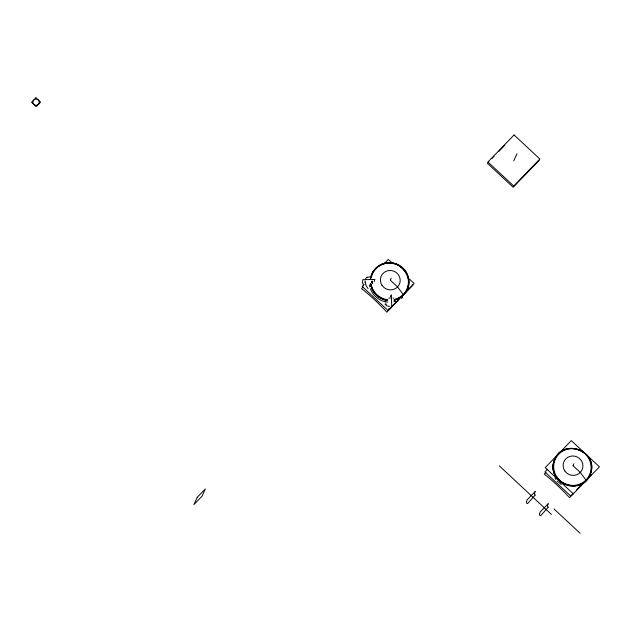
<?xml version="1.0" encoding="UTF-8"?>
<svg xmlns="http://www.w3.org/2000/svg" width="631" height="631" viewBox="0 0 631 631"><rect width="100%" height="100%" fill="white"/><g stroke="black" fill="none" stroke-linecap="round" stroke-linejoin="round"><path stroke-width="0.95" d="M372.061 281.26L371.998 283.177L372.116 280.992M370.681 278.255L371.612 274.777M370.72 278.168C372.637 263.553 392.624 257.645 402.759 267.986C413.952 277.388 408.628 297.777 394.075 300.056C429.837 288.004 392.49 242.272 372.424 272.923M590.419 473.952C599.34 451.291 562.97 437.149 554.428 460.07C545.381 482.644 581.632 496.991 590.316 474.181C599.395 451.441 562.813 437.22 554.326 460.291C545.728 481.91 579.487 496.786 589.599 475.806A19.316 18.756 24.4 0 0 570.96 448.381A19.316 18.756 24.4 0 0 556.361 477.415A19.316 18.756 24.4 0 0 589.575 475.861M385.21 301.894L385.407 301.444M390.376 280.022L391.173 278.255M513.729 160.866L516.939 153.806M573.09 465.536L573.894 463.769M365.53 278.61L366.982 277.364L369.821 276.954M364.19 284.36L362.186 286.435L387.97 310.476L398.689 299.386M384.287 263.569L388.302 259.412L391.528 262.417M363.196 286.931L361.563 288.619A49.139 11.074 44 0 1 386.827 312.171L399.888 298.66M488.717 161.859L487.377 163.248L513.169 187.281L539.284 160.258M492.062 158.397L494.073 156.314M498.758 151.464L504.792 145.225M407.397 290.378L414.094 283.445L409.259 278.941M406.419 291.901L412.95 285.149A49.139 11.074 44 0 0 412.232 284.36M547.582 469.18L544.908 471.949L570.692 495.99L573.374 493.213M545.918 472.445L544.285 474.133A49.139 11.074 44 0 1 569.548 497.685L599.45 466.83L571.315 440.612L545.192 467.634L573.327 493.86M576.726 489.751L581.411 484.9M589.449 476.586L591.46 474.504M401.229 298.471L402.665 297.343M367.479 277.198L366.982 277.364M393.941 301.697L395.866 301.161M388.68 298.179L390.613 297.99M389.666 306.335L386.771 305.885L385.218 304.055M374.798 279.47L362.88 279.651L362.47 282.388L363.606 285.362M386.44 304.134L385.139 304.071M387.852 302.107C380.114 301.508 373 296.12 370.436 288.777M392.963 298.013L393.657 298.179M386.59 300.167C379.121 298.96 372.645 292.997 370.957 285.598M386.629 300.088C378.553 298.66 371.73 291.861 370.657 283.674M388.499 308.938L390.25 308.685L391.764 306.563L391.315 294.866A103.878 10.83 89.1 0 1 390.321 296.578M585.891 479.891L580.275 472.445L573.019 465.686M403.106 294.346L397.554 286.939L390.305 280.172M561.274 484.458L557.157 480.972M553.979 508.917L580.07 533.234M499.279 465.836L551.462 514.47M368.062 288.588L366.004 285.449L365.168 282.057M554.925 477.99L555.99 479.552M372.653 283.39L372.148 282.136M369.443 284.865L369.845 286.853M372.109 281.994L372.045 281.363L372.077 281.852M365.207 282.53L365.112 280.882M372.069 281.741L372.085 282.333M374.278 281.631A103.878 22.29 -2.2 0 1 374.814 279.47M371.241 277.9A18.835 18.291 24.4 0 1 390.329 263.182A18.835 18.291 24.4 0 1 408.32 279.943A18.835 18.291 24.4 0 1 394.343 299.433M387.71 299.764A18.835 18.291 24.4 0 1 371.249 284.423M370.626 278.318A19.301 18.749 24.4 0 1 390.132 262.898A19.301 18.749 24.4 0 1 408.699 280.196A19.301 18.749 24.4 0 1 394.036 300.135M387.655 300.419A19.301 18.749 24.4 0 1 370.555 283.847M526.443 502.016L526.656 503.12L527.571 503.593L535.372 494.909A103.878 8.108 -47 0 1 535.246 491.446L527.122 499.855L526.443 502.016M539.489 514.17L539.702 515.282L540.617 515.748L548.418 507.072A103.878 8.108 -47 0 1 548.292 503.609L540.168 512.009L539.489 514.17M197.227 497.346L193.938 504.579L202.054 496.187L205.335 488.946L197.227 497.346M35.904 97.766L31.55 102.269L36.243 106.639L40.589 102.135L35.904 97.766M514.068 134.963L487.944 161.986L513.737 186.027L539.86 159.004L514.068 134.963M382.047 285.354A9.946 9.662 24.4 0 0 399.155 284.699A9.946 9.662 24.4 0 0 389.698 270.478A9.946 9.662 24.4 0 0 382.047 285.354M33.419 103.894A3.218 3.123 24.4 0 0 38.948 103.634A3.218 3.123 24.4 0 0 35.849 99.067A3.218 3.123 24.4 0 0 33.419 103.894M564.769 470.868A9.946 9.662 24.4 0 0 581.877 470.213A9.946 9.662 24.4 0 0 572.42 455.984A9.946 9.662 24.4 0 0 564.769 470.868M556.779 476.847A18.835 18.291 24.4 0 0 589.18 475.616A18.835 18.291 24.4 0 0 571.268 448.68A18.835 18.291 24.4 0 0 556.779 476.847"/></g></svg>
